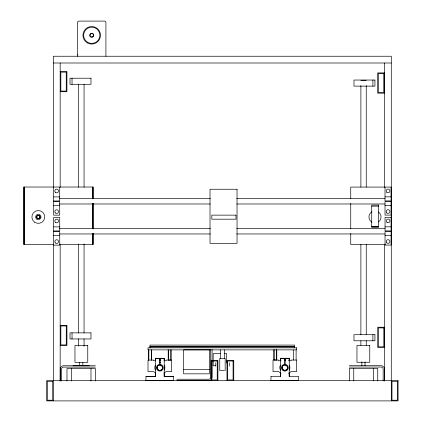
<?xml version="1.0" encoding="UTF-8"?>
<svg xmlns="http://www.w3.org/2000/svg" width="422" height="422" viewBox="0 0 422 422"><rect width="100%" height="100%" fill="white"/><g stroke="black" fill="none" stroke-linecap="round" stroke-linejoin="round"><path stroke-width="0.63" d="M164.142 373.027L166.094 371.566L171.654 371.566L171.654 360.077L166.094 360.077L166.094 360.752L164.211 360.752M288.669 373.375L291.111 371.539L296.671 371.539L296.671 360.05L291.111 360.05L291.111 360.726L288.601 360.726M77.532 54.892L77.928 54.892M53.388 62.999L391.294 62.999L391.294 56.242L53.388 56.242L53.404 187.484M60.161 71.46L66.924 71.46L66.924 91.732L60.161 91.732M360.884 80.28L366.243 80.28M385.017 196.852L391.099 196.852M53.626 196.916L59.708 196.916M59.555 198.583L210.393 198.583M236.742 198.583L384.948 198.583M53.626 200.972L59.708 200.972L59.708 187.458M53.626 201.647L59.708 201.647L59.708 215.162L53.626 215.162L53.626 187.458M59.555 203.984L210.393 203.984M236.742 203.984L384.948 203.984M385.017 205.641L391.099 205.641M53.626 205.704L59.708 205.704M371.729 206.147L378.492 206.147M371.713 226.392L378.476 226.392M371.735 226.429L378.492 226.429M385.049 226.83L391.131 226.83M53.652 226.894L59.739 226.894M59.581 228.56L210.42 228.56M236.768 228.56L384.975 228.56M53.652 230.95L59.739 230.95L59.739 217.435L53.652 217.435L53.652 245.14L59.739 245.14L59.739 231.625L53.652 231.625M59.581 233.962L210.42 233.962M236.768 233.962L384.975 233.962M385.049 235.618L391.131 235.618M53.652 235.682L59.739 235.682M53.647 244.475L23.938 244.47L23.938 187.025L93.035 187.03L93.035 198.778M59.391 244.47L93.035 244.475L93.035 233.377M385.402 244.528L350.74 244.528L350.74 233.429M60.177 325.315L66.934 325.315L66.934 345.592L60.177 345.592M149.968 346.768L294.588 346.768M149.968 346.826L294.588 346.826M276.141 349.701L276.79 349.701L276.79 359.839L276.141 359.839M220.252 353.62L213.173 353.62L213.173 365.763L215.747 365.763M224.119 353.62L226.693 353.62L226.693 363.02M155.438 360.752L153.561 360.752L153.561 360.077L148.001 360.077L148.001 371.566L153.561 371.566L155.512 373.027M159.2 360.752L160.455 360.752M281.084 360.726L278.578 360.726L278.578 360.05L273.018 360.05L273.018 371.539L278.578 371.539L281.015 373.375M284.217 360.726L285.472 360.726M95.367 365.758L63.601 365.758A3.381 3.381 0 0 0 60.225 369.139L60.225 380.786M349.363 365.7L381.129 365.7A3.381 3.381 0 0 1 384.505 369.076L384.505 380.723M73.064 365.768L89.285 365.768M349.363 367.05L381.129 367.05A2.026 2.026 0 0 1 383.155 369.076L383.155 380.924M95.367 367.108L63.601 367.108A2.026 2.026 0 0 0 61.575 369.139L61.575 380.982M183.665 369.435L209.344 369.435M270.935 376.572L280.456 376.503L280.456 358.257L284.512 358.257L284.512 364.381L283.974 364.455A3.381 3.381 0 0 0 282.081 369.656A3.381 3.381 0 0 0 287.619 369.656A3.381 3.381 0 0 0 285.726 364.455L285.188 364.381L285.188 358.257L289.244 358.257L289.244 376.503M145.917 376.593L155.375 376.593L155.375 372.684M173.627 376.593L164.163 376.593L164.163 372.684M176.918 379.236L208.679 379.236A2.026 2.026 0 0 0 210.71 377.21L210.71 349.39M145.98 380.581L173.69 380.581L173.69 376.524L164.227 376.524L164.227 358.278L160.17 358.278L160.17 364.408L160.708 364.476A3.381 3.381 0 0 1 162.602 369.677A3.381 3.381 0 0 1 157.063 369.677A3.381 3.381 0 0 1 158.957 364.476L159.495 364.408L159.495 358.278L155.438 358.278L155.438 376.524L145.98 376.524L145.917 380.649M176.918 380.591L208.679 380.591A3.381 3.381 0 0 0 211.069 379.6M209.375 380.602L211.327 380.602M270.998 380.56L298.702 380.56M220.337 370.368L224.33 370.411M391.563 228.56L391.563 233.962M391.532 198.583L391.532 203.984M391.289 198.831L391.289 187.083L350.74 187.083L350.74 198.831M391.289 203.399L391.289 228.861M391.289 233.429L391.289 244.528M391.299 380.628L391.305 400.9M391.284 62.994L391.284 198.683M391.284 203.293L391.284 228.982M391.284 233.593L391.284 381.14M391.099 187.394L391.099 200.909L385.017 200.909L385.017 187.394M384.526 62.994L384.526 187.484M384.526 244.132L384.526 381.14M377.748 380.924L377.748 368.417L349.363 368.417L349.363 380.924M373.354 368.417L373.354 380.924M372.9 80.043L372.9 86.125M372.9 334.704L372.9 340.786M366.243 85.555L366.243 187.094M366.243 244.454L366.243 334.783M366.243 340.718L366.243 345.328M365.014 361.891L365.014 365.768M361.87 361.891L361.87 365.768M360.884 85.555L360.884 187.094M360.884 244.454L360.884 334.783M360.884 340.718L360.884 345.328M353.757 368.417L353.757 380.924M350.74 203.399L350.74 228.861M298.644 380.623L298.702 376.503L289.181 376.572L289.181 372.658M296.112 349.912L296.112 360.05M294.588 347.839L294.588 345.08L149.968 345.08L149.968 347.839M293.406 349.912L293.406 360.05M289.181 360.931L289.181 358.32L285.124 358.32L285.124 360.773M284.449 360.773L284.449 358.32L280.393 358.32L280.393 360.931M280.393 372.658L280.393 376.572M276.595 349.88L276.595 360.019L273.894 360.019L273.894 349.88M274.089 349.701L274.089 359.839M270.998 376.503L270.935 380.623M233.751 380.628L233.751 360.351L226.994 360.351L226.994 380.628M229.283 362.741L229.283 366.122M225.169 370.621L225.169 358.452L219.762 358.452L219.762 370.621M224.372 349.87L224.372 358.542M220.316 349.87L220.316 358.542M217.9 380.628L217.9 360.351L211.142 360.351L211.142 380.628M215.769 362.741L215.769 366.122M212.06 349.39L212.06 377.21A3.381 3.381 0 0 1 211.607 378.898M171.021 349.938L171.021 360.077M170.899 349.88L170.899 360.019L168.199 360.019L168.199 349.88M168.32 349.938L168.32 360.077M164.163 360.952L164.163 358.347L160.107 358.347L160.107 360.794M159.432 360.794L159.432 358.347L155.375 358.347L155.375 360.952M151.561 349.938L151.561 360.077M151.319 349.938L151.319 360.077M148.855 349.938L148.855 360.077M148.618 349.938L148.618 360.077M105.917 56.242L105.917 22.456A1.35 1.35 0 0 0 104.566 21.1L78.888 21.1A1.35 1.35 0 0 0 77.532 22.456L77.532 56.242M95.367 380.987L95.367 368.475L66.982 368.475L66.982 380.987M93.035 203.351L93.035 228.808M92.956 187.025L92.956 198.778M92.956 203.346L92.956 228.803M92.956 233.371L92.956 244.47M92.872 187.025L92.872 198.778M92.872 203.346L92.872 228.803M92.872 233.377L92.872 244.47M90.973 368.475L90.973 380.987M84.057 84.379L84.057 187.236M84.057 243.937L84.057 332.947M84.057 338.882L84.057 346.135M82.86 362.598L82.86 365.827M79.716 362.598L79.716 365.827M78.692 84.379L78.692 187.236M78.692 243.937L78.692 332.947M78.692 338.882L78.692 346.135M72.035 78.212L72.035 84.294M72.035 332.868L72.035 338.95M71.376 368.475L71.376 380.987M60.161 62.994L60.161 187.484M60.161 244.132L60.161 381.14M53.404 244.132L53.394 400.9M24.101 187.03L24.101 244.475M24.022 187.025L24.022 244.47M378.465 212.013A6.082 6.082 0 0 1 378.465 221.977M371.935 222.262A6.082 6.082 0 0 1 371.935 211.728M39.937 216.66A1.651 1.651 0 0 1 37.901 218.554A1.651 1.651 0 0 1 37.046 215.906A1.651 1.651 0 0 1 39.805 216.249M284.143 370.21A2.701 2.701 0 0 1 282.629 366.048A2.701 2.701 0 0 1 287.06 366.048A2.701 2.701 0 0 1 285.541 370.21M289.234 365.067A5.069 5.069 0 0 1 289.234 370.136M280.456 370.136A5.069 5.069 0 0 1 280.456 365.067M158.477 369.962A2.701 2.701 0 0 1 157.612 366.074A2.701 2.701 0 0 1 161.563 365.552A2.701 2.701 0 0 1 161.737 369.535M161.178 369.962A2.701 2.701 0 0 1 160.524 370.236M164.216 365.088A5.069 5.069 0 0 1 164.216 370.157M155.438 370.157A5.069 5.069 0 0 1 155.438 365.088M159.827 362.556A5.069 5.069 0 0 1 160.708 362.63M92.587 36.751L90.904 36.751A1.688 1.688 0 0 1 90.456 34.208A1.688 1.688 0 0 1 93.035 34.208A1.688 1.688 0 0 1 92.587 36.751M66.243 72.136L60.842 72.136L60.842 91.057L66.243 91.057L66.243 72.136M384.437 72.906L377.674 72.906L377.674 93.178L384.437 93.178L384.437 72.906M383.756 73.581L378.349 73.581L378.349 92.502L383.756 92.502L383.756 73.581M90.973 78.212L70.01 78.212L70.01 84.294L90.973 84.294L90.973 78.212M374.931 80.043L353.968 80.043L353.968 86.125L374.931 86.125L374.931 80.043M237.043 189.251L210.014 189.251L210.014 243.315L237.043 243.315L237.043 189.251M391.099 201.584L385.017 201.584L385.017 215.099L391.099 215.099L391.099 201.584M378.487 205.129L371.729 205.129L371.713 227.411L378.476 227.411L378.487 205.129M235.982 215.136L211.823 215.136L211.823 219.187L235.982 219.187L235.982 215.136M391.131 217.372L385.049 217.372L385.049 230.887L391.131 230.887L391.131 217.372M391.131 231.562L385.049 231.562L385.049 245.077L391.131 245.077L391.131 231.562M66.259 325.99L60.852 325.99L60.852 344.916L66.259 344.916L66.259 325.99M384.484 327.224L377.727 327.224L377.727 347.501L384.484 347.501L384.484 327.224M383.809 327.905L378.402 327.905L378.402 346.826L383.809 346.826L383.809 327.905M90.973 332.868L70.01 332.868L70.01 338.95L90.973 338.95L90.973 332.868M374.931 334.704L353.968 334.704L353.968 340.786L374.931 340.786L374.931 334.704M369.767 345.365L356.97 345.365L356.97 362.261L369.767 362.261L369.767 345.365M87.76 345.428L74.963 345.428L74.963 362.324L87.76 362.324L87.76 345.428M296.682 347.839L148.001 347.839L148.001 349.87L296.682 349.87L296.682 347.839M209.344 349.838L183.665 349.838L183.665 373.829L209.344 373.829L209.344 349.838M217.225 361.026L211.818 361.026L211.818 379.948L217.225 379.948L217.225 361.026M233.076 361.026L227.669 361.026L227.669 379.948L233.076 379.948L233.076 361.026M398.062 380.628L46.636 380.628L46.636 400.9L398.062 400.9L398.062 380.628M52.718 381.303L47.311 381.303L47.311 400.225L52.718 400.225L52.718 381.303M397.387 381.303L391.98 381.303L391.98 400.225L397.387 400.225L397.387 381.303M39.963 217.831L39.963 216.148A1.688 1.688 0 0 0 37.421 215.7A1.688 1.688 0 0 0 37.421 218.285A1.688 1.688 0 0 0 39.963 217.831M386.747 212.867A1.857 1.857 0 0 0 389.854 212.034A1.857 1.857 0 0 0 387.581 209.76A1.857 1.857 0 0 0 386.747 212.867M386.747 192.253A1.857 1.857 0 0 0 389.854 191.424A1.857 1.857 0 0 0 387.581 189.146A1.857 1.857 0 0 0 386.747 192.253M55.356 212.931A1.857 1.857 0 0 0 58.463 212.097A1.857 1.857 0 0 0 56.189 209.824A1.857 1.857 0 0 0 55.356 212.931M55.356 192.316A1.857 1.857 0 0 0 58.463 191.482A1.857 1.857 0 0 0 56.189 189.209A1.857 1.857 0 0 0 55.356 192.316M87.333 42.902A8.788 8.788 0 0 0 100.51 35.295A8.788 8.788 0 0 0 87.333 27.683A8.788 8.788 0 0 0 87.333 42.902M87.692 42.316A8.108 8.108 0 0 0 99.856 35.29A8.108 8.108 0 0 0 87.692 28.269A8.108 8.108 0 0 0 87.692 42.316M90.313 36.725A2.026 2.026 0 0 0 93.705 35.817A2.026 2.026 0 0 0 91.221 33.333A2.026 2.026 0 0 0 90.313 36.725M36.798 219.155A2.669 2.669 0 0 0 40.976 217.172A2.669 2.669 0 0 0 37.173 214.545A2.669 2.669 0 0 0 36.798 219.155M34.673 222.241A6.42 6.42 0 0 0 44.716 217.472A6.42 6.42 0 0 0 35.564 211.158A6.42 6.42 0 0 0 34.673 222.241M386.774 242.845A1.857 1.857 0 0 0 389.881 242.012A1.857 1.857 0 0 0 387.607 239.733A1.857 1.857 0 0 0 386.774 242.845M387.159 222.526A1.857 1.857 0 0 0 389.944 220.917A1.857 1.857 0 0 0 387.159 219.308A1.857 1.857 0 0 0 387.159 222.526M55.382 242.908A1.857 1.857 0 0 0 58.489 242.075A1.857 1.857 0 0 0 56.216 239.796A1.857 1.857 0 0 0 55.382 242.908M55.767 222.589A1.857 1.857 0 0 0 58.552 220.98A1.857 1.857 0 0 0 55.767 219.371A1.857 1.857 0 0 0 55.767 222.589M283.399 370.068A2.701 2.701 0 0 0 287.514 367.831A2.701 2.701 0 0 0 283.526 365.383A2.701 2.701 0 0 0 283.399 370.068M158.382 370.089A2.701 2.701 0 0 0 162.496 367.852A2.701 2.701 0 0 0 158.508 365.41A2.701 2.701 0 0 0 158.382 370.089"/></g></svg>
